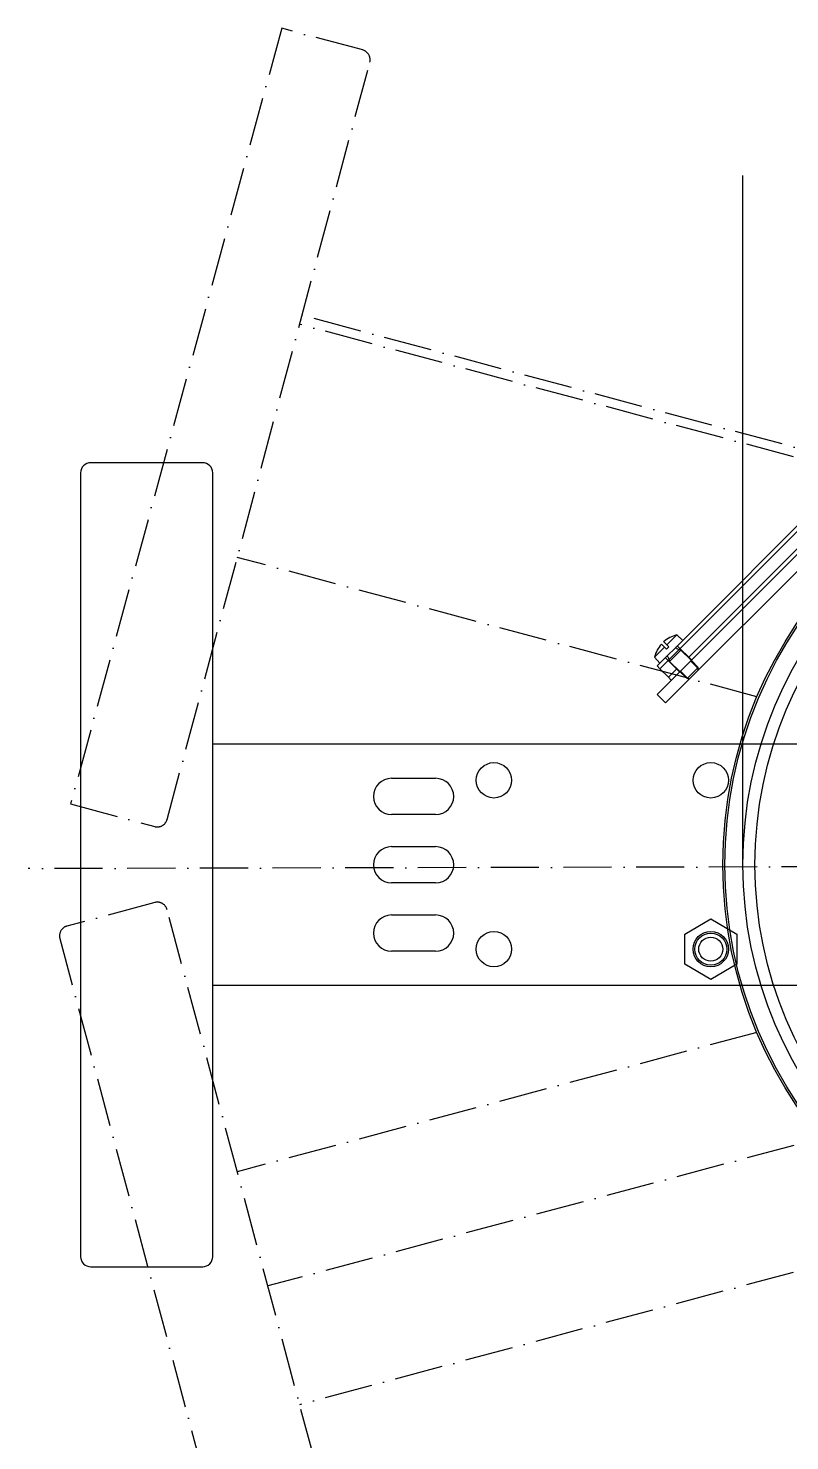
# Model space of a CAD drawing. Header units: millimetres. Extents: x 3615 to 23385, y 1892 to 17185.
# Drawn here: x 14367.1 to 14556.7, y 3440.6 to 3792 of the extents above; entities that cross this region are included whole.
import ezdxf

# ---------------------------------------------------------------- set-up
doc = ezdxf.new("R2010")
doc.units = ezdxf.units.MM
doc.header["$MEASUREMENT"] = 0
doc.linetypes.add('ACAD_ISO10W100', pattern=[18, 12, -3, 0, -3])
doc.layers.add('CONT_35', color=2, linetype='Continuous')
doc.layers.add('DASHD_25', color=1, linetype='ACAD_ISO10W100')

# ---------------------------------------------------------------- blocks, each defined once
blk = doc.blocks.new('M004650412_PL1_Shaft_TWPositionSectionView')
at = {"layer": 'CONT_35'}
blk.add_line((-403.94, 530), (-403.94, 701.48), dxfattribs=at)
at = {"layer": 'CONT_35', "extrusion": (0, 1, 0)}
for p, q in [((-351.06, 646.62), (-425.31, 572.38)), ((-423.18, 570.25), (-348.94, 644.5)), ((-538.44, 630), (-566.32, 630)), ((-568.82, 627.5), (-568.82, 432.5)), ((-535.94, 432.5), (-535.94, 627.5)), ((-378.64, 624.7), (-419.78, 583.56)), ((-379.34, 625.41), (-418.94, 585.81)), ((-376.52, 622.58), (-417.53, 581.57)), ((-422.9, 584.68), (-420.43, 587.15)), ((-420.43, 587.15), (-418.94, 585.81)), ((-425.94, 581.64), (-423.47, 584.11)), ((-424.6, 580.15), (-418.94, 585.81)), ((-424.24, 584.88), (-423.47, 584.11)), ((-422.9, 584.68), (-423.67, 585.45)), ((-423.47, 584.11), (-422.97, 583.62)), ((-422.97, 583.62), (-422.41, 584.18)), ((-422.41, 584.18), (-422.9, 584.68)), ((-419.78, 583.56), (-422.35, 580.99)), ((-422.19, 580.58), (-419.37, 583.41)), ((-420.51, 583.84), (-420.57, 583.9)), ((-420.44, 583.8), (-419.37, 583.41)), ((-416.75, 580.93), (-420.28, 584.47)), ((-416.82, 580.86), (-419.37, 583.41)), ((-425.94, 581.64), (-424.6, 580.15)), ((-424.6, 580.15), (-425.31, 579.45)), ((-422.35, 580.99), (-424.6, 578.74)), ((-419.72, 577.96), (-423.25, 581.5)), ((-422.63, 581.72), (-422.69, 581.78)), ((-422.58, 581.65), (-422.19, 580.58)), ((-419.65, 578.03), (-422.19, 580.58)), ((-416.96, 580.72), (-414.84, 578.6)), ((-416.69, 580.73), (-416.82, 580.86)), ((-415.09, 579.06), (-416.69, 580.73)), ((-425.31, 579.45), (-424.6, 578.74)), ((-424.6, 578.74), (-422.48, 576.62)), ((-420.36, 578.74), (-422.48, 576.62)), ((-422.48, 576.62), (-421.77, 575.91)), ((-419.52, 577.9), (-419.65, 578.03)), ((-417.85, 576.3), (-419.52, 577.9)), ((-419.51, 578.17), (-417.39, 576.05)), ((-417.85, 576.3), (-415.09, 579.06)), ((-417.17, 576.26), (-417.85, 576.3)), ((-415.05, 578.39), (-415.09, 579.06)), ((-425.31, 572.38), (-423.18, 570.25)), ((-180.94, 560), (-535.94, 560)), ((-491.44, 551.5), (-480.44, 551.5)), ((-480.44, 542.5), (-491.44, 542.5)), ((-491.44, 534.5), (-480.44, 534.5)), ((-480.44, 525.5), (-491.44, 525.5)), ((-491.44, 517.5), (-480.44, 517.5)), ((-418.44, 512.75), (-411.94, 516.51)), ((-411.94, 516.51), (-405.44, 512.75)), ((-418.44, 505.25), (-418.44, 512.75)), ((-405.44, 512.75), (-405.44, 505.25)), ((-480.44, 508.5), (-491.44, 508.5)), ((-411.94, 501.49), (-418.44, 505.25)), ((-405.44, 505.25), (-411.94, 501.49)), ((-180.94, 500), (-535.94, 500)), ((-566.32, 430), (-538.44, 430))]:
    blk.add_line(p, q, dxfattribs=at)
at = {"layer": 'CONT_35'}
for centre, radius in [((-301.94, 530), 107), ((-301.94, 530), 106.5), ((-301.94, 530), 102), ((-301.94, 530), 99), ((-465.94, 551), 4.4), ((-411.94, 551), 4.4), ((-465.94, 509), 4.4), ((-411.94, 509), 4.4), ((-411.94, 509), 4), ((-411.94, 509), 3)]:
    blk.add_circle(centre, radius, dxfattribs=at)
for centre, radius, start, end in [((-566.32, 627.5), 2.5, 135, 180), ((-566.32, 627.5), 2.5, 90, 135), ((-538.44, 627.5), 2.5, 45, 90), ((-538.44, 627.5), 2.5, 0, 45), ((-418.7, 579.91), 7.45, 103.4606, 131.9208), ((-418.7, 579.91), 7.45, 138.0792, 166.5394), ((-420.43, 584.04), 0.2, 135, 225), ((-420.37, 583.98), 0.2, 225, 250), ((-422.83, 581.64), 0.2, 45, 135), ((-422.77, 581.58), 0.2, 20, 45), ((-491.44, 547), 4.5, 90, 270), ((-480.44, 547), 4.5, 270, 90), ((-491.44, 530), 4.5, 90, 270), ((-480.44, 530), 4.5, 270, 90), ((-491.44, 513), 4.5, 90, 270), ((-480.44, 513), 4.5, 270, 90), ((-566.32, 432.5), 2.5, 180, 225), ((-538.44, 432.5), 2.5, 315, 0), ((-566.32, 432.5), 2.5, 225, 270), ((-538.44, 432.5), 2.5, 270, 315)]:
    blk.add_arc(centre, radius, start, end, dxfattribs=at)
at = {"layer": 'DASHD_25', "extrusion": (0.258819, 0.965926, 0)}
for p, q in [((-518.75, 738.08), (-571.31, 545.11)), ((-498.6, 732.68), (-518.75, 738.08)), ((-547.3, 541.26), (-496.83, 729.62)), ((-356.4, 622.11), (-514.31, 664.42)), ((-400.44, 571.79), (-529.83, 606.46)), ((-571.31, 545.11), (-550.37, 539.49))]:
    blk.add_line(p, q, dxfattribs=at)
at = {"layer": 'DASHD_25'}
for p, q in [((-44.5, 540.97), (-513.7, 666.69)), ((-128.94, 530.1), (-581.86, 529.03)), ((-128.94, 530.1), (-522.22, 425.23))]:
    blk.add_line(p, q, dxfattribs=at)
at = {"layer": 'DASHD_25', "extrusion": (-0.258819, 0.965926, 0)}
for p, q in [((-550.37, 520.6), (-572.23, 514.74)), ((-496.83, 330.48), (-547.3, 518.84)), ((-574, 511.68), (-523.53, 323.33)), ((-400.48, 488.3), (-529.83, 453.64)), ((-356.51, 437.96), (-514.3, 395.68))]:
    blk.add_line(p, q, dxfattribs=at)
at = {"layer": 'DASHD_25'}
for centre, start, end in [((-499.25, 730.26), 30, 75), ((-499.25, 730.26), 345, 30), ((-549.72, 541.91), 300, 345), ((-549.72, 541.91), 255, 300), ((-549.72, 518.19), 60, 105), ((-549.72, 518.19), 15, 60), ((-571.58, 512.33), 150, 195), ((-571.58, 512.33), 105, 150)]:
    blk.add_arc(centre, 2.5, start, end, dxfattribs=at)

msp = doc.modelspace()

# ---------------------------------------------------------------- block references
msp.add_blockref('M004650412_PL1_Shaft_TWPositionSectionView', (14948.99, 3053.9))

doc.saveas('drawing.dxf')
